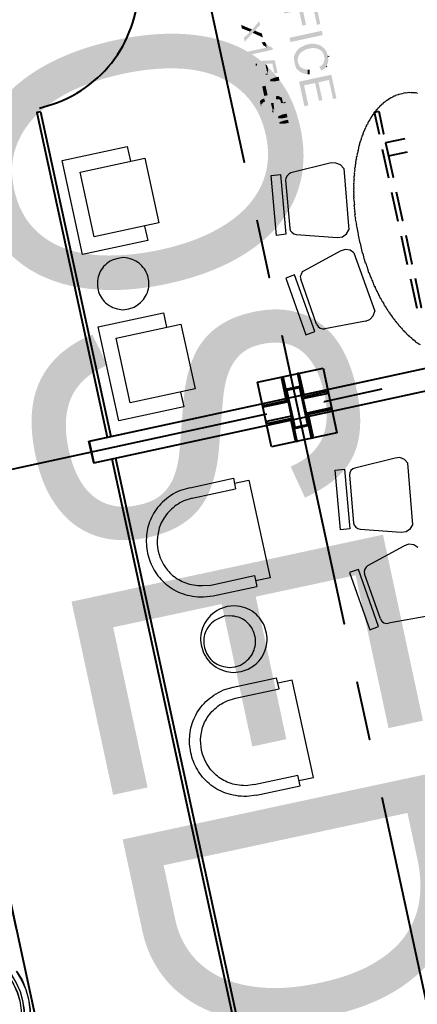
# Model space of a CAD drawing. Header units: inches. Extents: x -48022 to 80112, y -8164 to 5118.
# Drawn here: x 63935.8 to 64043.2, y 1050.1 to 1316.2 of the extents above; entities that cross this region are included whole.
import ezdxf
from ezdxf.xclip import XClip

# ---------------------------------------------------------------- set-up
doc = ezdxf.new("R2010")
doc.units = ezdxf.units.IN
doc.header["$LTSCALE"] = 10
doc.header["$XCLIPFRAME"] = 0
doc.header["$PDMODE"] = 32
doc.linetypes.add('Amconstr', pattern=[9999, 9999, 0])
doc.linetypes.add('CENTER', pattern=[2, 1.25, -0.25, 0.25, -0.25])
for name, color, linetype in [('1_DIM', 1, 'Continuous'), ('1_TEXT', 3, 'Continuous'), ('FURN', 6, 'Continuous'), ('FURNITURE', 2, 'Continuous'), ('new partion wall', 1, 'Continuous'), ('ROAD CL', 251, 'CENTER')]:
    doc.layers.add(name, color=color, linetype=linetype)
doc.styles.add('ARC_IMP 001 1_1', font='ARIALN.TTF', dxfattribs={"height": 0.078125})
doc.styles.get("Standard").update_dxf_attribs({"font": 'sanss___.ttf'})
doc.dimstyles.new('STANDARD_WS', dxfattribs={"dimscale": 180, "dimtxt": 0.18, "dimasz": 0.0625, "dimexe": 0.1875, "dimexo": 0.0625, "dimgap": 0.09375, "dimtad": 0, "dimdec": 0, "dimzin": 3, "dimdsep": 46, "dimlunit": 4, "dimtxsty": 'Standard', "dimblk": 'DOT', "dimcen": 0.09375, "dimadec": 3, "dimazin": 0, "dimtfac": 1, "dimtdec": 0, "dimtofl": 0, "dimtmove": 1, "dimatfit": 3, "dimldrblk": 'CLOSED', "dimfxl": 0, "dimfrac": 2, "dimtolj": 1, "dimtzin": 3, "dimarcsym": 0})

# ---------------------------------------------------------------- blocks, each defined once
blk = doc.blocks.new('triangle worstation')
at = {"color": 0, "linetype": 'ByBlock', "lineweight": 9}
for points in [[(8896.08, 1253.47), (8896.93, 1251.18), (8897.44, 1248.8), (8897.61, 1246.42), (8897.44, 1243.87), (8896.93, 1241.49), (8896.08, 1239.2)], [(8896.17, 1253.56), (8896.93, 1251.18), (8897.52, 1248.8), (8897.61, 1246.42), (8897.44, 1243.87), (8896.93, 1241.49), (8896.17, 1239.2)], [(8896.84, 1253.81), (8897.69, 1251.43), (8898.2, 1248.89), (8898.37, 1246.42), (8898.2, 1243.79), (8897.69, 1241.32), (8896.84, 1238.94)], [(8896.93, 1253.9), (8897.69, 1251.43), (8898.29, 1248.89), (8898.37, 1246.42), (8898.29, 1243.79), (8897.69, 1241.32), (8896.93, 1238.94)], [(8898.46, 1254.49), (8899.39, 1251.86), (8899.9, 1249.14), (8899.99, 1246.42), (8899.9, 1243.62), (8899.39, 1240.9), (8898.37, 1238.26)], [(8898.37, 1254.49), (8899.22, 1251.86), (8899.82, 1249.14), (8899.99, 1246.42), (8899.82, 1243.62), (8899.22, 1240.9), (8898.37, 1238.26)]]:
    blk.add_lwpolyline(points, dxfattribs=at)
blk = doc.blocks.new('pdf plan')
for points in [[(311.36, 417.452), (311.294, 417.452), (311.261, 417.419), (311.261, 417.419), (311.245, 417.421), (311.228, 417.422), (311.212, 417.422), (311.196, 417.422), (311.18, 417.421), (311.165, 417.42), (311.149, 417.418), (311.134, 417.415), (311.118, 417.412), (311.103, 417.409), (311.088, 417.405), (311.073, 417.4), (311.058, 417.395), (311.043, 417.39), (311.028, 417.384), (311.014, 417.378), (310.999, 417.372), (310.984, 417.365), (310.97, 417.358), (310.955, 417.351), (310.941, 417.344), (310.926, 417.336), (310.912, 417.328), (310.897, 417.32), (310.897, 417.32), (310.864, 417.286), (310.814, 417.253), (310.814, 417.253), (310.797, 417.237), (310.781, 417.223), (310.767, 417.209), (310.754, 417.196), (310.742, 417.183), (310.732, 417.172), (310.723, 417.161), (310.715, 417.15), (310.707, 417.139), (310.7, 417.129), (310.694, 417.119), (310.688, 417.109), (310.683, 417.098), (310.677, 417.088), (310.672, 417.076), (310.666, 417.065), (310.66, 417.052), (310.654, 417.039), (310.647, 417.026), (310.639, 417.011), (310.631, 416.995), (310.622, 416.978), (310.611, 416.959), (310.599, 416.939), (310.599, 416.939), (310.583, 416.89), (310.566, 416.856), (310.566, 416.807), (310.533, 416.757), (310.533, 416.757), (310.533, 416.741), (310.533, 416.724), (310.533, 416.708), (310.533, 416.691), (310.533, 416.675), (310.533, 416.658), (310.533, 416.641), (310.533, 416.625), (310.533, 416.608), (310.533, 416.592), (310.533, 416.575), (310.533, 416.559), (310.533, 416.542), (310.533, 416.526), (310.533, 416.509), (310.533, 416.493), (310.533, 416.476), (310.533, 416.46), (310.533, 416.443), (310.533, 416.426), (310.533, 416.41), (310.533, 416.393), (310.533, 416.377), (310.533, 416.36), (310.533, 416.36), (310.566, 416.311), (310.566, 416.261), (310.583, 416.228), (310.599, 416.178), (310.599, 416.129), (310.632, 416.096), (310.649, 416.029), (310.666, 415.98), (310.682, 415.947), (310.732, 415.93), (310.748, 415.881), (310.798, 415.831), (310.814, 415.814), (311.344, 415.831), (311.211, 415.831), (310.963, 415.963), (310.947, 416.013), (310.897, 416.029), (310.881, 416.079), (310.881, 416.079), (310.874, 416.088), (310.868, 416.099), (310.861, 416.11), (310.855, 416.123), (310.848, 416.137), (310.842, 416.152), (310.835, 416.168), (310.829, 416.185), (310.822, 416.202), (310.816, 416.22), (310.81, 416.238), (310.804, 416.257), (310.799, 416.276), (310.793, 416.294), (310.788, 416.313), (310.784, 416.331), (310.78, 416.35), (310.776, 416.367), (310.773, 416.385), (310.77, 416.401), (310.768, 416.417), (310.766, 416.432), (310.765, 416.447), (310.765, 416.46), (310.765, 416.46), (310.765, 416.608), (310.765, 416.608), (310.766, 416.646), (310.769, 416.684), (310.774, 416.722), (310.781, 416.759), (310.79, 416.797), (310.801, 416.834), (310.814, 416.871), (310.829, 416.907), (310.845, 416.942), (310.863, 416.976), (310.884, 417.009), (310.905, 417.04), (310.929, 417.07), (310.954, 417.098), (310.981, 417.124), (311.01, 417.147), (311.04, 417.169), (311.072, 417.188), (311.105, 417.204), (311.14, 417.217), (311.176, 417.227), (311.214, 417.234), (311.253, 417.237), (311.294, 417.237), (311.294, 417.237), (311.344, 417.237), (311.873, 417.253), (311.79, 417.303), (311.774, 417.32), (311.559, 417.419), (311.443, 417.419), (311.41, 417.452)], [(309.624, 417.402), (308.449, 417.402), (308.449, 415.666), (308.681, 415.666), (308.681, 416.46), (309.508, 416.46), (309.508, 416.658), (308.681, 416.658), (308.681, 417.22), (309.624, 417.22)], [(309.987, 415.666), (310.219, 415.666), (310.219, 417.402), (309.987, 417.402)], [(311.873, 417.253), (311.344, 417.237), (311.476, 417.237), (311.509, 417.22), (311.559, 417.187), (311.641, 417.154), (311.658, 417.138), (311.708, 417.105), (311.724, 417.071), (311.741, 417.022), (311.79, 416.989), (311.79, 416.939), (311.807, 416.873), (312.038, 416.939), (312.038, 416.956), (312.038, 416.956), (312.034, 416.966), (312.03, 416.976), (312.026, 416.986), (312.022, 416.996), (312.018, 417.005), (312.014, 417.015), (312.009, 417.024), (312.005, 417.033), (312.001, 417.043), (311.997, 417.052), (311.993, 417.061), (311.989, 417.069), (311.985, 417.078), (311.98, 417.087), (311.976, 417.095), (311.972, 417.104), (311.968, 417.112), (311.964, 417.121), (311.96, 417.129), (311.956, 417.138), (311.952, 417.146), (311.947, 417.154), (311.943, 417.162), (311.939, 417.171), (311.939, 417.171), (311.89, 417.22)], [(313.626, 417.402), (312.353, 417.402), (312.353, 415.666), (313.676, 415.666), (313.676, 415.881), (312.601, 415.881), (312.601, 416.476), (313.56, 416.476), (313.56, 416.658), (312.601, 416.658), (312.601, 417.22), (313.626, 417.22)], [(311.856, 416.278), (311.823, 416.228), (311.823, 416.228), (311.817, 416.215), (311.811, 416.203), (311.805, 416.19), (311.8, 416.177), (311.794, 416.164), (311.788, 416.151), (311.783, 416.139), (311.777, 416.126), (311.771, 416.113), (311.765, 416.1), (311.759, 416.087), (311.753, 416.075), (311.747, 416.063), (311.74, 416.051), (311.734, 416.039), (311.727, 416.027), (311.719, 416.016), (311.712, 416.005), (311.704, 415.994), (311.695, 415.984), (311.687, 415.974), (311.678, 415.964), (311.668, 415.955), (311.658, 415.947), (311.658, 415.947), (311.641, 415.947), (311.625, 415.897), (311.542, 415.864), (311.476, 415.864), (311.426, 415.831), (311.344, 415.831), (310.814, 415.814), (310.864, 415.781), (310.897, 415.748), (310.897, 415.748), (310.92, 415.733), (310.944, 415.719), (310.968, 415.706), (310.992, 415.695), (311.017, 415.685), (311.042, 415.677), (311.067, 415.67), (311.093, 415.664), (311.118, 415.659), (311.144, 415.655), (311.171, 415.651), (311.197, 415.649), (311.223, 415.647), (311.25, 415.646), (311.276, 415.646), (311.303, 415.645), (311.329, 415.646), (311.355, 415.646), (311.381, 415.647), (311.407, 415.647), (311.433, 415.648), (311.459, 415.648), (311.484, 415.649), (311.509, 415.649), (311.509, 415.649), (311.559, 415.666), (311.625, 415.666), (311.625, 415.666), (311.649, 415.678), (311.673, 415.691), (311.697, 415.705), (311.72, 415.719), (311.742, 415.734), (311.764, 415.749), (311.785, 415.765), (311.806, 415.781), (311.825, 415.798), (311.845, 415.815), (311.863, 415.833), (311.881, 415.852), (311.898, 415.871), (311.915, 415.89), (311.931, 415.91), (311.946, 415.93), (311.96, 415.951), (311.974, 415.973), (311.987, 415.995), (311.999, 416.017), (312.01, 416.04), (312.02, 416.064), (312.03, 416.088), (312.038, 416.112), (312.038, 416.112), (312.071, 416.178), (312.071, 416.228)], [(310.037, 414.392), (309.954, 414.359), (309.921, 414.342), (309.921, 414.16), (309.954, 414.194), (310.037, 414.227), (310.054, 414.227), (310.103, 414.243), (310.103, 414.276), (310.136, 414.293), (310.153, 414.309), (310.202, 414.342), (310.219, 414.359), (310.236, 414.375)], [(310.417, 414.673), (310.302, 414.673), (310.285, 414.64), (310.269, 414.607), (310.236, 414.59), (310.219, 414.541), (310.202, 414.524), (310.153, 414.491), (310.136, 414.491), (310.12, 414.458), (310.103, 414.442), (310.054, 414.425), (310.037, 414.392), (310.236, 414.375), (310.236, 413.317), (310.417, 413.317)], [(311.658, 414.657), (310.98, 414.657), (310.864, 413.962), (311.013, 413.929), (311.029, 413.962), (311.046, 413.979), (311.096, 414.012), (311.112, 414.045), (311.162, 414.045), (311.178, 414.061), (311.261, 414.061), (311.592, 414.078), (311.575, 414.127), (311.046, 414.127), (311.129, 414.491), (311.658, 414.491)], [(311.923, 414.194), (311.873, 414.442), (311.873, 414.673), (312.071, 414.673), (312.071, 414.442), (312.022, 414.194)], [(312.948, 414.541), (312.932, 414.524), (312.915, 414.508), (312.882, 414.458), (312.865, 414.442), (312.849, 414.392), (312.849, 414.309), (312.998, 414.293), (313.014, 414.309), (313.014, 414.309), (313.016, 414.329), (313.019, 414.348), (313.021, 414.365), (313.024, 414.382), (313.028, 414.397), (313.031, 414.41), (313.035, 414.423), (313.04, 414.435), (313.045, 414.446), (313.051, 414.456), (313.057, 414.464), (313.064, 414.473), (313.071, 414.48), (313.08, 414.487), (313.089, 414.493), (313.099, 414.498), (313.11, 414.503), (313.121, 414.507), (313.134, 414.511), (313.147, 414.514), (313.162, 414.517), (313.178, 414.52), (313.195, 414.522), (313.213, 414.524), (313.213, 414.524), (313.246, 414.541)], [(313.246, 414.673), (313.213, 414.673), (313.213, 414.673), (313.206, 414.673), (313.198, 414.673), (313.189, 414.672), (313.179, 414.671), (313.169, 414.669), (313.158, 414.667), (313.146, 414.665), (313.134, 414.663), (313.122, 414.66), (313.11, 414.657), (313.097, 414.654), (313.085, 414.65), (313.072, 414.647), (313.06, 414.643), (313.049, 414.638), (313.037, 414.634), (313.027, 414.629), (313.017, 414.624), (313.008, 414.619), (313.001, 414.614), (312.994, 414.608), (312.988, 414.603), (312.984, 414.597), (312.981, 414.59), (312.981, 414.59), (312.948, 414.541), (313.246, 414.541), (313.279, 414.524), (313.279, 414.524), (313.292, 414.524), (313.304, 414.525), (313.314, 414.525), (313.323, 414.525), (313.331, 414.525), (313.337, 414.526), (313.342, 414.526), (313.346, 414.526), (313.35, 414.525), (313.353, 414.525), (313.355, 414.524), (313.357, 414.522), (313.359, 414.52), (313.361, 414.518), (313.363, 414.515), (313.366, 414.512), (313.369, 414.508), (313.372, 414.503), (313.376, 414.498), (313.381, 414.492), (313.386, 414.485), (313.393, 414.477), (313.402, 414.468), (313.411, 414.458), (313.411, 414.458), (313.444, 414.442), (313.461, 414.392), (313.461, 414.276), (313.444, 414.227), (313.444, 414.21), (313.411, 414.194), (313.378, 414.16), (313.378, 414.144), (313.328, 414.127), (313.312, 414.127), (313.279, 414.111), (313.18, 414.111), (313.527, 414.078), (313.543, 414.111), (313.56, 414.144), (313.593, 414.16), (313.61, 414.194), (313.61, 414.21), (313.626, 414.243), (313.626, 414.425), (313.61, 414.458), (313.61, 414.458), (313.603, 414.472), (313.596, 414.486), (313.589, 414.499), (313.581, 414.512), (313.573, 414.524), (313.564, 414.536), (313.555, 414.547), (313.545, 414.557), (313.536, 414.567), (313.525, 414.577), (313.515, 414.586), (313.504, 414.595), (313.493, 414.603), (313.482, 414.61), (313.471, 414.617), (313.459, 414.624), (313.447, 414.63), (313.435, 414.635), (313.423, 414.64), (313.411, 414.644), (313.399, 414.648), (313.386, 414.651), (313.374, 414.654), (313.362, 414.657), (313.362, 414.657), (313.312, 414.673), (313.295, 414.673)], [(314.056, 414.673), (313.858, 414.673), (313.858, 414.442), (313.907, 414.194), (314.007, 414.194), (314.056, 414.442)], [(314.354, 414.673), (314.189, 414.673), (314.189, 414.442), (314.222, 414.194), (314.304, 414.194), (314.354, 414.442)], [(309.144, 413.83), (308.78, 413.317), (308.978, 413.317), (309.227, 413.697)], [(309.012, 414.293), (308.797, 414.293), (309.144, 413.83), (309.227, 413.697), (309.293, 413.615), (309.475, 413.317), (309.69, 413.317), (309.326, 413.83), (309.227, 413.962), (309.227, 413.979), (309.21, 413.995), (309.177, 414.045), (309.16, 414.061)], [(309.673, 414.293), (309.458, 414.293), (309.309, 414.061), (309.293, 414.061), (309.276, 414.012), (309.243, 413.995), (309.227, 413.962), (309.326, 413.83)], [(311.294, 414.21), (311.211, 414.21), (311.195, 414.194), (311.162, 414.194), (311.112, 414.16), (311.096, 414.144), (311.046, 414.127), (311.575, 414.127), (311.559, 414.144), (311.509, 414.16), (311.493, 414.16), (311.41, 414.21), (311.344, 414.21)], [(311.592, 414.078), (311.261, 414.061), (311.278, 414.061), (311.278, 414.061), (311.288, 414.061), (311.297, 414.061), (311.306, 414.06), (311.314, 414.06), (311.322, 414.059), (311.329, 414.058), (311.336, 414.057), (311.342, 414.056), (311.349, 414.054), (311.355, 414.053), (311.361, 414.051), (311.366, 414.049), (311.372, 414.047), (311.378, 414.044), (311.383, 414.042), (311.389, 414.039), (311.395, 414.036), (311.401, 414.033), (311.407, 414.03), (311.413, 414.027), (311.42, 414.023), (311.427, 414.02), (311.435, 414.016), (311.443, 414.012), (311.443, 414.012), (311.476, 413.979), (311.493, 413.979), (311.493, 413.929), (311.509, 413.912), (311.509, 413.912), (311.519, 413.893), (311.527, 413.875), (311.535, 413.859), (311.541, 413.844), (311.547, 413.831), (311.551, 413.82), (311.555, 413.809), (311.558, 413.799), (311.56, 413.79), (311.562, 413.781), (311.563, 413.773), (311.563, 413.766), (311.563, 413.758), (311.562, 413.75), (311.561, 413.742), (311.559, 413.733), (311.558, 413.724), (311.556, 413.715), (311.553, 413.704), (311.551, 413.692), (311.549, 413.679), (311.547, 413.665), (311.544, 413.649), (311.542, 413.631), (311.542, 413.631), (311.509, 413.615), (311.509, 413.582), (311.476, 413.532), (311.426, 413.482), (311.41, 413.466), (311.36, 413.449), (311.344, 413.449), (311.294, 413.433), (311.261, 413.433), (311.592, 413.433), (311.625, 413.466), (311.641, 413.482), (311.658, 413.532), (311.691, 413.548), (311.691, 413.598), (311.708, 413.631), (311.708, 413.664), (311.724, 413.697), (311.724, 413.863), (311.708, 413.912), (311.708, 413.929), (311.691, 413.979), (311.658, 413.995), (311.641, 414.045), (311.625, 414.061)], [(312.187, 413.714), (312.7, 413.714), (312.7, 413.896), (312.187, 413.896)], [(313.593, 413.995), (313.279, 413.979), (313.328, 413.979), (313.362, 413.962), (313.395, 413.962), (313.411, 413.929), (313.461, 413.912), (313.461, 413.896), (313.477, 413.846), (313.51, 413.83), (313.527, 413.78), (313.527, 413.631), (313.51, 413.598), (313.477, 413.582), (313.477, 413.532), (313.444, 413.515), (313.411, 413.482), (313.395, 413.466), (313.362, 413.449), (313.328, 413.449), (313.295, 413.433), (312.932, 413.433), (312.948, 413.4), (312.998, 413.367), (313.031, 413.333), (313.064, 413.333), (313.097, 413.317), (313.147, 413.3), (313.246, 413.3), (313.246, 413.3), (313.261, 413.3), (313.276, 413.3), (313.288, 413.3), (313.3, 413.301), (313.31, 413.301), (313.319, 413.301), (313.327, 413.301), (313.335, 413.302), (313.341, 413.302), (313.348, 413.303), (313.354, 413.304), (313.359, 413.305), (313.365, 413.306), (313.371, 413.307), (313.377, 413.308), (313.383, 413.31), (313.39, 413.312), (313.397, 413.314), (313.405, 413.317), (313.414, 413.32), (313.424, 413.323), (313.435, 413.326), (313.447, 413.329), (313.461, 413.333), (313.461, 413.333), (313.477, 413.367), (313.527, 413.383), (313.543, 413.4), (313.56, 413.433), (313.593, 413.433), (313.61, 413.449), (313.626, 413.482), (313.676, 413.532), (313.676, 413.582), (313.692, 413.615), (313.692, 413.846), (313.676, 413.863), (313.659, 413.912), (313.61, 413.962)], [(313.163, 414.111), (313.147, 413.962), (313.18, 413.979), (313.279, 413.979), (313.593, 413.995), (313.56, 414.012), (313.527, 414.012), (313.477, 414.045), (313.461, 414.061), (313.477, 414.061), (313.527, 414.078), (313.18, 414.111)], [(311.013, 413.681), (310.831, 413.681), (310.831, 413.664), (310.831, 413.664), (310.841, 413.616), (310.854, 413.572), (310.87, 413.531), (310.888, 413.493), (310.91, 413.459), (310.933, 413.428), (310.959, 413.4), (310.987, 413.375), (311.017, 413.354), (311.049, 413.336), (311.082, 413.321), (311.116, 413.309), (311.152, 413.3), (311.189, 413.294), (311.226, 413.291), (311.265, 413.292), (311.303, 413.295), (311.343, 413.301), (311.382, 413.311), (311.421, 413.323), (311.461, 413.338), (311.499, 413.356), (311.538, 413.376), (311.575, 413.4), (311.575, 413.4), (311.592, 413.433), (311.211, 413.433), (311.195, 413.449), (311.162, 413.449), (311.129, 413.466), (311.096, 413.482), (311.063, 413.515), (311.046, 413.548), (311.046, 413.582), (311.029, 413.615), (311.013, 413.631)], [(312.998, 413.697), (312.832, 413.681), (312.832, 413.615), (312.849, 413.582), (312.849, 413.548), (312.865, 413.515), (312.882, 413.482), (312.915, 413.449), (312.932, 413.433), (313.246, 413.433), (313.213, 413.433), (313.18, 413.449), (313.147, 413.449), (313.13, 413.466), (313.08, 413.482), (313.064, 413.532), (313.014, 413.582), (313.014, 413.615), (312.998, 413.664)]]:
    blk.add_hatch(color=250).paths.add_polyline_path(points)
at = {"color": 250, "linetype": 'Continuous', "lineweight": -2}
for p, q in [((311.36, 417.452), (311.41, 417.452)), ((311.873, 417.253), (311.89, 417.22)), ((311.856, 416.278), (312.071, 416.228)), ((312.948, 414.541), (313.246, 414.541)), ((313.246, 414.673), (313.295, 414.673)), ((311.592, 414.078), (311.625, 414.061)), ((313.593, 413.995), (313.61, 413.962)), ((311.013, 413.681), (311.013, 413.631)), ((310.814, 402.02), (310.765, 402.731))]:
    blk.add_line(p, q, dxfattribs=at)
at = {"color": 250, "linetype": 'Continuous', "lineweight": 9}
for p, q in [((332.035, 405.51), (332.068, 404.997)), ((332.597, 405.51), (332.647, 405.064)), ((337.212, 405.064), (337.278, 405.51)), ((337.808, 404.997), (337.857, 405.51)), ((342.819, 404.997), (342.786, 405.51)), ((343.415, 405.064), (343.381, 405.51)), ((348.029, 405.51), (347.996, 405.064)), ((348.608, 405.51), (348.558, 404.997))]:
    blk.add_line(p, q, dxfattribs=at)
at = {"color": 250, "linetype": 'Continuous', "lineweight": 13}
for points in [[(328.512, 437.631), (328.512, 412.424), (328.512, 412.424)], [(329.686, 437.631), (329.686, 412.424), (329.686, 412.424)], [(328.512, 411.464), (328.512, 400.846)], [(329.686, 411.464), (329.686, 400.846)]]:
    blk.add_lwpolyline(points, dxfattribs=at)
at = {"color": 250, "linetype": 'Continuous', "lineweight": 9}
for points in [[(314.271, 421.636), (314.271, 421.603), (314.238, 421.603), (314.238, 421.537), (314.222, 421.537), (314.222, 421.471), (314.205, 421.471), (314.205, 421.405), (314.189, 421.388), (314.189, 421.322), (314.155, 421.306), (314.155, 421.223), (314.139, 421.19), (314.139, 421.041), (314.122, 421.025)], [(314.122, 420.644), (314.139, 420.628), (314.139, 420.594), (314.139, 420.479), (314.155, 420.479), (314.155, 420.363), (314.189, 420.346), (314.189, 420.28), (314.205, 420.28), (314.205, 420.214), (314.222, 420.198), (314.222, 420.164), (314.238, 420.131), (314.238, 420.098), (314.271, 420.065), (314.271, 420.032), (314.288, 420.032), (314.288, 419.966), (314.304, 419.966), (314.304, 419.933), (314.337, 419.9), (314.337, 419.883), (314.354, 419.867), (314.354, 419.834), (314.37, 419.817), (314.37, 419.801), (314.387, 419.784), (314.387, 419.751), (314.437, 419.718), (314.437, 419.668), (314.453, 419.668), (314.453, 419.652), (314.47, 419.635), (314.503, 419.602), (314.503, 419.569), (314.519, 419.569), (314.519, 419.536), (314.536, 419.519), (314.536, 419.503), (314.569, 419.503), (314.569, 419.486), (314.602, 419.437), (314.602, 419.42), (314.619, 419.42), (314.619, 419.404), (314.652, 419.371), (314.652, 419.354), (314.668, 419.354), (314.668, 419.337), (314.685, 419.304), (314.718, 419.304), (314.718, 419.288), (314.734, 419.271), (314.734, 419.255), (314.751, 419.255), (314.751, 419.222), (314.767, 419.205), (314.801, 419.205), (314.801, 419.189), (314.817, 419.156), (314.834, 419.139), (314.867, 419.122), (314.883, 419.106), (314.883, 419.073), (314.9, 419.073), (314.916, 419.056), (314.916, 419.04), (314.949, 419.04), (314.966, 419.007), (314.966, 418.99), (314.982, 418.99), (314.999, 418.974), (314.999, 418.957), (315.032, 418.957), (315.049, 418.924), (315.049, 418.907), (315.065, 418.907), (315.098, 418.891), (315.098, 418.874), (315.115, 418.874), (315.131, 418.841), (315.181, 418.808), (315.197, 418.775), (315.214, 418.775), (315.214, 418.759)], [(315.33, 418.676), (315.346, 418.676), (315.346, 418.659), (315.363, 418.626), (315.396, 418.626), (315.412, 418.61), (315.429, 418.61), (315.429, 418.593), (315.446, 418.577), (315.479, 418.577), (315.495, 418.544), (315.512, 418.527), (315.528, 418.527), (315.528, 418.51), (315.561, 418.51), (315.578, 418.477), (315.594, 418.461), (315.628, 418.461), (315.661, 418.428), (315.677, 418.395), (315.71, 418.395), (315.727, 418.378), (315.743, 418.378), (315.776, 418.362), (315.793, 418.362), (315.809, 418.345), (315.809, 418.312), (315.826, 418.312), (315.859, 418.295)], [(325.535, 417.849), (325.551, 417.849), (325.568, 417.865), (325.585, 417.865), (325.618, 417.898), (325.634, 417.898), (325.651, 417.915), (325.684, 417.915), (325.7, 417.932), (325.717, 417.932), (325.733, 417.948), (325.766, 417.948), (325.783, 417.981), (325.8, 417.981), (325.833, 417.998), (325.849, 417.998), (325.866, 418.014), (325.882, 418.014), (325.915, 418.047), (325.932, 418.047), (325.948, 418.064), (325.981, 418.064), (325.998, 418.08), (326.015, 418.08), (326.031, 418.097), (326.064, 418.097), (326.081, 418.13), (326.097, 418.13), (326.147, 418.163), (326.163, 418.163), (326.18, 418.196), (326.213, 418.196), (326.23, 418.213), (326.246, 418.213), (326.263, 418.229), (326.296, 418.229), (326.329, 418.279), (326.362, 418.279), (326.378, 418.295), (326.395, 418.295), (326.395, 418.312), (326.412, 418.312), (326.445, 418.345), (326.461, 418.362), (326.478, 418.362), (326.511, 418.378), (326.527, 418.378), (326.544, 418.395), (326.56, 418.395), (326.593, 418.428), (326.593, 418.444), (326.61, 418.444), (326.627, 418.461), (326.643, 418.461), (326.676, 418.477), (326.693, 418.51), (326.709, 418.527), (326.742, 418.527), (326.775, 418.577), (326.792, 418.577), (326.792, 418.593), (326.825, 418.61), (326.842, 418.61), (326.858, 418.626), (326.891, 418.626), (326.891, 418.659), (326.908, 418.676), (326.924, 418.676), (326.99, 418.742), (327.007, 418.742), (327.04, 418.759), (327.04, 418.775), (327.057, 418.775)], [(315.958, 418.229), (315.975, 418.229), (316.008, 418.213), (316.024, 418.213), (316.041, 418.196), (316.058, 418.196), (316.091, 418.163), (316.107, 418.163), (316.124, 418.147), (316.124, 418.13), (316.157, 418.13), (316.173, 418.097), (316.19, 418.097), (316.206, 418.08), (316.239, 418.08), (316.256, 418.064), (316.273, 418.064), (316.306, 418.047), (316.322, 418.047), (316.339, 418.014), (316.355, 418.014), (316.388, 417.998)], [(316.554, 417.932), (316.57, 417.915), (316.587, 417.915), (316.62, 417.898), (316.636, 417.898)], [(316.785, 417.816), (316.835, 417.816), (316.851, 417.783), (316.868, 417.783), (316.885, 417.766), (316.918, 417.766), (316.934, 417.75), (316.984, 417.75), (317, 417.717), (317.033, 417.717), (317.066, 417.7), (317.083, 417.7), (317.1, 417.683), (317.116, 417.683), (317.149, 417.667), (317.215, 417.667), (317.232, 417.634), (317.248, 417.634), (317.265, 417.617), (317.315, 417.617), (317.331, 417.601), (317.381, 417.601), (317.397, 417.568), (317.414, 417.568), (317.447, 417.551), (317.513, 417.551), (317.53, 417.535), (317.563, 417.535), (317.596, 417.518), (317.612, 417.518), (317.645, 417.485), (317.695, 417.485), (317.712, 417.468), (317.778, 417.468), (317.794, 417.452), (317.827, 417.452), (317.844, 417.419), (317.91, 417.419), (317.927, 417.402), (317.993, 417.402), (318.009, 417.386), (318.059, 417.386), (318.092, 417.369), (318.142, 417.369), (318.158, 417.336), (318.224, 417.336), (318.241, 417.32), (318.307, 417.32), (318.324, 417.303), (318.423, 417.303), (318.439, 417.286), (318.505, 417.286), (318.522, 417.253), (318.605, 417.253), (318.621, 417.237), (318.704, 417.237), (318.737, 417.22), (318.82, 417.22), (318.836, 417.187), (318.919, 417.187), (318.969, 417.171), (319.051, 417.171), (319.068, 417.154), (319.184, 417.154), (319.217, 417.138), (319.299, 417.138), (319.332, 417.105), (319.481, 417.105), (319.498, 417.088), (319.647, 417.088), (319.663, 417.071), (319.812, 417.071), (319.829, 417.038), (320.044, 417.038), (320.06, 417.022), (320.341, 417.022), (320.358, 417.005), (320.424, 417.005)], [(320.771, 417.005), (320.887, 417.005), (320.92, 416.989), (321.334, 416.989), (321.35, 417.005), (321.88, 417.005), (321.913, 417.022), (322.177, 417.022), (322.21, 417.038), (322.409, 417.038), (322.442, 417.071), (322.591, 417.071), (322.607, 417.088), (322.756, 417.088), (322.773, 417.105), (322.922, 417.105), (322.938, 417.138), (323.037, 417.138), (323.07, 417.154), (323.186, 417.154), (323.203, 417.171), (323.285, 417.171), (323.302, 417.187), (323.385, 417.187), (323.434, 417.22), (323.517, 417.22), (323.534, 417.237), (323.616, 417.237), (323.649, 417.253), (323.732, 417.253), (323.749, 417.286), (323.815, 417.286), (323.831, 417.303), (323.914, 417.303), (323.947, 417.32), (323.997, 417.32), (324.03, 417.336), (324.096, 417.336), (324.112, 417.369), (324.146, 417.369), (324.195, 417.386), (324.245, 417.386), (324.261, 417.402), (324.327, 417.402), (324.344, 417.419), (324.394, 417.419), (324.427, 417.452), (324.443, 417.452), (324.476, 417.468), (324.526, 417.468), (324.559, 417.485), (324.592, 417.485), (324.625, 417.518), (324.658, 417.518), (324.675, 417.535), (324.724, 417.535), (324.741, 417.551), (324.807, 417.551), (324.824, 417.568), (324.857, 417.568), (324.873, 417.601), (324.89, 417.601), (324.939, 417.617), (324.973, 417.617), (325.006, 417.634), (325.022, 417.634), (325.039, 417.667), (325.105, 417.667), (325.121, 417.683), (325.154, 417.683), (325.171, 417.7), (325.188, 417.7), (325.204, 417.717), (325.237, 417.717), (325.27, 417.75), (325.32, 417.75)], [(317.331, 417.005), (317.1, 416.873), (316.951, 416.658), (316.885, 416.41)], [(317.331, 417.005), (320.54, 416.575), (320.54, 416.575)], [(321.78, 416.575), (325.006, 417.005), (325.006, 417.005)], [(325.419, 416.41), (325.386, 416.658), (325.237, 416.873), (325.006, 417.005)], [(333.209, 417.005), (332.978, 416.873), (332.829, 416.658), (332.796, 416.41), (332.862, 414.227)], [(336.435, 416.575), (333.209, 417.005), (333.209, 417.005)], [(316.885, 416.41), (316.951, 414.227), (316.951, 414.227)], [(320.805, 415.897), (320.821, 416.162), (320.722, 416.41), (320.54, 416.575)], [(321.78, 416.575), (321.598, 416.41), (321.499, 416.162), (321.532, 415.897), (322.144, 413.813)], [(325.419, 416.41), (325.353, 414.227), (325.353, 414.227)], [(336.683, 415.897), (336.699, 416.162), (336.6, 416.41), (336.435, 416.575)], [(337.659, 416.575), (337.477, 416.41), (337.377, 416.162), (337.411, 415.897)], [(341.297, 416.41), (341.231, 414.227), (341.231, 414.227)], [(320.193, 413.813), (320.805, 415.897), (320.805, 415.897)], [(336.071, 413.813), (336.683, 415.897), (336.683, 415.897)], [(338.023, 413.813), (337.411, 415.897), (337.411, 415.897)], [(316.951, 414.227), (317, 414.111), (317.066, 413.995), (317.166, 413.912), (317.265, 413.863), (319.796, 413.548), (319.911, 413.548), (320.027, 413.615), (320.126, 413.697), (320.193, 413.813)], [(322.144, 413.813), (322.177, 413.697), (322.293, 413.615), (322.392, 413.548), (322.541, 413.548)], [(325.039, 413.863), (322.541, 413.548), (322.541, 413.548)], [(325.039, 413.863), (325.171, 413.912), (325.27, 413.995), (325.336, 414.111), (325.353, 414.227)], [(332.862, 414.227), (332.879, 414.111), (332.945, 413.995), (333.044, 413.912), (333.176, 413.863), (335.674, 413.548), (335.79, 413.548), (335.922, 413.615), (336.005, 413.697), (336.071, 413.813)], [(338.023, 413.813), (338.089, 413.697), (338.171, 413.615), (338.287, 413.548), (338.419, 413.548)], [(340.917, 413.863), (338.419, 413.548), (338.419, 413.548)], [(340.917, 413.863), (341.049, 413.912), (341.149, 413.995), (341.215, 414.111), (341.231, 414.227)], [(332.3, 408.636), (337.559, 408.636), (337.559, 408.636)], [(332.3, 407.859), (332.3, 408.636), (332.3, 408.636)], [(337.559, 408.636), (337.559, 407.859), (337.559, 407.859)], [(348.327, 408.636), (343.084, 408.636), (343.084, 408.636)], [(343.084, 408.636), (343.084, 407.859), (343.084, 407.859)], [(348.327, 407.859), (348.327, 408.636), (348.327, 408.636)], [(332.035, 405.51), (332.035, 407.859), (332.597, 407.859)], [(332.597, 405.51), (332.597, 407.859), (332.597, 407.859)], [(337.278, 405.51), (337.278, 407.859), (337.278, 407.859)], [(337.278, 407.859), (337.857, 407.859), (337.857, 407.859)], [(337.857, 405.51), (337.857, 407.859), (337.857, 407.859)], [(342.786, 405.51), (342.786, 407.859), (342.786, 407.859)], [(343.381, 407.859), (342.786, 407.859), (342.786, 407.859)], [(343.381, 405.51), (343.381, 407.859), (343.381, 407.859)], [(348.029, 405.51), (348.029, 407.859), (348.029, 407.859)], [(348.608, 405.51), (348.608, 407.859), (348.029, 407.859)], [(342.058, 406.106), (342.025, 406.486), (341.893, 406.866)], [(318.836, 406.106), (318.836, 402.599), (313.775, 402.599), (313.775, 406.106)], [(313.775, 406.106), (314.569, 406.106), (314.569, 406.106)], [(318.059, 406.106), (318.836, 406.106), (318.836, 406.106)], [(327.801, 406.106), (327.801, 402.599), (322.74, 402.599), (322.74, 406.106), (323.517, 406.106)], [(327.007, 406.106), (327.801, 406.106), (327.801, 406.106)], [(338.618, 406.486), (338.568, 406.106), (338.618, 405.692)], [(339.081, 406.139), (339.031, 405.841), (339.081, 405.543)], [(341.761, 405.841), (341.727, 406.139), (341.612, 406.436)], [(341.893, 405.345), (342.025, 405.692), (342.058, 406.106)], [(341.612, 405.245), (341.727, 405.543), (341.761, 405.841)], [(319.448, 404.667), (319.432, 404.369), (319.448, 404.055)], [(322.144, 404.369), (322.128, 404.667), (322.012, 404.931)], [(322.012, 403.773), (322.128, 404.055), (322.144, 404.369)]]:
    blk.add_lwpolyline(points, dxfattribs=at)
at = {"color": 250, "linetype": 'Continuous', "lineweight": -2}
for points in [[(316.471, 419.437), (317.166, 419.437), (317.166, 420.462)], [(316.471, 420.462), (316.471, 419.437), (316.471, 419.437)], [(314.767, 419.437), (315.975, 419.437), (315.975, 419.437)], [(315.975, 419.205), (314.767, 419.205), (314.767, 419.437)], [(316.769, 419.437), (318.324, 419.437), (318.324, 419.437)], [(318.324, 419.205), (316.769, 419.205), (316.769, 419.205)], [(319.101, 419.437), (320.656, 419.437), (320.656, 419.437)], [(320.656, 419.205), (319.101, 419.205), (319.101, 419.205)], [(321.45, 419.437), (322.988, 419.437), (322.988, 419.437)], [(322.988, 419.205), (321.45, 419.205), (321.45, 419.205)], [(323.765, 419.437), (325.336, 419.437), (325.336, 419.437)], [(325.336, 419.205), (323.765, 419.205), (323.765, 419.205)], [(329.108, 416.493), (329.108, 413.383), (329.108, 413.383)], [(330.844, 412.325), (329.488, 412.325), (329.488, 413.697)], [(329.587, 413.598), (329.554, 413.664), (329.488, 413.697)], [(329.587, 413.598), (329.587, 412.424), (330.762, 412.424)], [(330.844, 412.325), (330.828, 412.391), (330.762, 412.424)], [(300.295, 411.944), (315.876, 411.944), (315.876, 411.944)], [(318.985, 411.944), (322.095, 411.944), (322.095, 411.944)], [(325.204, 411.944), (340.768, 411.944), (340.768, 411.944)], [(343.878, 411.944), (347.004, 411.944), (347.004, 411.944)], [(350.113, 411.944), (365.694, 411.944), (365.694, 411.944)], [(327.354, 411.547), (327.371, 411.481), (327.454, 411.464)], [(327.354, 411.547), (328.711, 411.547), (328.711, 410.191)], [(328.628, 410.29), (328.628, 411.464), (327.454, 411.464)], [(328.628, 410.29), (328.644, 410.207), (328.711, 410.191)], [(329.108, 410.274), (329.108, 394.71), (329.108, 394.71)], [(311.013, 402.02), (311.013, 401.822), (328.512, 401.822)], [(311.013, 402.02), (328.512, 402.02), (328.512, 402.02)], [(329.686, 402.02), (367.05, 402.02), (367.05, 402.02)], [(329.686, 401.822), (367.05, 401.822), (367.05, 401.822)]]:
    blk.add_lwpolyline(points, dxfattribs=at)
at = {"color": 250, "linetype": 'Continuous', "lineweight": 9}
for points in [[(316.868, 413.185), (316.934, 413.681), (320.06, 413.284), (320.011, 412.788)], [(325.452, 413.185), (325.386, 413.681), (322.243, 413.284), (322.31, 412.788)], [(332.746, 413.185), (332.812, 413.681), (335.938, 413.284), (335.889, 412.788)], [(341.347, 413.185), (341.281, 413.681), (338.122, 413.284), (338.188, 412.788)], [(318.059, 406.883), (318.059, 403.393), (314.569, 403.393), (314.569, 406.883)], [(327.007, 406.883), (327.007, 403.393), (323.517, 403.393), (323.517, 406.883)]]:
    blk.add_lwpolyline(points, close=True, dxfattribs=at)
at = {"color": 250, "linetype": 'Continuous', "lineweight": -2}
for points in [[(327.454, 412.424), (327.371, 412.391), (327.354, 412.325), (328.711, 412.325), (328.711, 413.697), (328.644, 413.664), (328.628, 413.598), (328.628, 412.424)], [(330.166, 412.325), (330.166, 411.547), (328.032, 411.547), (328.032, 412.325)], [(330.116, 412.275), (330.116, 411.597), (328.099, 411.597), (328.099, 412.275)], [(330.762, 411.464), (330.828, 411.481), (330.844, 411.547), (329.488, 411.547), (329.488, 410.191), (329.554, 410.207), (329.587, 410.29), (329.587, 411.464)]]:
    blk.add_lwpolyline(points, close=True, dxfattribs=at)
at = {"color": 250, "linetype": 'Continuous', "lineweight": 9}
for points in [[(314.122, 421.025), (314.122, 420.892), (314.122, 420.776), (314.122, 420.644)], [(315.214, 418.759), (315.264, 418.709), (315.231, 418.792), (315.33, 418.676)], [(327.057, 418.775), (327.106, 418.841), (327.172, 418.891), (327.222, 418.957)], [(315.859, 418.295), (315.892, 418.295), (315.925, 418.262), (315.958, 418.229)], [(316.388, 417.998), (316.455, 417.998), (316.488, 417.948), (316.554, 417.932)], [(316.636, 417.898), (316.686, 417.849), (316.736, 417.849), (316.785, 417.816)], [(325.32, 417.75), (325.353, 417.783), (325.502, 417.832), (325.535, 417.849)], [(320.424, 417.005), (320.54, 417.005), (320.656, 417.005), (320.771, 417.005)], [(341.893, 406.866), (341.149, 408.322), (338.998, 408.09), (338.618, 406.486)], [(341.612, 406.436), (341.049, 407.594), (339.346, 407.412), (339.081, 406.139)], [(322.012, 404.931), (321.466, 406.089), (319.796, 405.94), (319.448, 404.667)], [(338.618, 405.692), (339.015, 404.088), (341.149, 403.84), (341.893, 405.345)], [(339.081, 405.543), (339.346, 404.286), (341.049, 404.104), (341.612, 405.245)], [(332.068, 404.997), (332.713, 401.805), (337.162, 401.822), (337.808, 404.997)], [(332.647, 405.064), (333.209, 402.566), (336.683, 402.549), (337.212, 405.064)], [(348.558, 404.997), (347.913, 401.805), (343.464, 401.822), (342.819, 404.997)], [(347.996, 405.064), (347.434, 402.566), (343.944, 402.566), (343.415, 405.064)], [(319.448, 404.055), (319.779, 402.798), (321.45, 402.616), (322.012, 403.773)]]:
    blk.add_open_spline(points, degree=3, dxfattribs=at)
at = {"color": 250, "linetype": 'Continuous', "lineweight": -2}
blk.add_open_spline([(310.765, 402.731), (310.434, 405.758), (308.118, 408.123), (305.125, 408.57)], degree=3, dxfattribs=at)
at = {"layer": 'FURNITURE', "color": 250, "linetype": 'Amconstr', "lineweight": 25}
blk.add_lwpolyline([(327.364, 413.701), (330.853, 413.695), (330.847, 410.175), (327.357, 410.181)], close=True, dxfattribs=at)
at = {"layer": 'new partion wall', "color": 250}
blk.add_line((329.686, 400.846), (328.512, 400.846), dxfattribs=at)
blk.add_lwpolyline([(328.529, 437.668), (328.529, 400.846), (329.686, 400.846), (329.686, 437.631), (328.529, 437.631)], dxfattribs=at)
at = {"layer": 'ROAD CL', "ltscale": 5}
blk.add_lwpolyline([(704.059, 239.558), (552.829, 391.321), (159.011, 392.014)], dxfattribs=at)
at = {"layer": 'FURN', "color": 250, "linetype": 'Amconstr', "lineweight": 25, "xscale": 0.1948611713430318, "yscale": 0.1948611713430318, "zscale": 0.1948611713430318, "rotation": 89.89914347823095}
blk.add_blockref('triangle worstation', (596.381, -1343.184), dxfattribs=at)
blk = doc.blocks.new('_Dot')
at = {"color": 0, "linetype": 'ByBlock', "lineweight": -2}
blk.add_line((-0.5, 0), (-1, 0), dxfattribs=at)
at = {"color": 0, "linetype": 'ByBlock', "const_width": 0.5}
blk.add_lwpolyline([(-0.25, 0, 1), (0.25, 0, 1)], format="xyb", close=True, dxfattribs=at)
blk = doc.blocks.new('*D201')
at = {"layer": '1_DIM', "color": 0, "lineweight": -2, "transparency": 16777216}
blk.add_line((66319.12, -277.29), (66319.12, 641.74), dxfattribs=at)
for start, end in [(90.060638, 95.578407), (96.552079, 102.069847)]:
    blk.add_arc((66319.12, -10021.85), 10629.84, start, end, dxfattribs=at)
at = {"layer": 'Defpoints', "color": 0, "transparency": 16777216}
for p in [(63731.75, 2015.89), (65569.57, 581.53), (64150.66, 66.92), (66319.12, -288.54), (66319.12, -1080.54)]:
    blk.add_point(p, dxfattribs=at)
at = {"layer": '1_DIM', "color": 0, "lineweight": -2, "transparency": 16777216, "xscale": 11.25, "yscale": 11.25, "zscale": 11.25}
for p, rotation in [((66319.12, 607.99), 0.03031924790928877), ((64085.38, 370.64), 192.1001664814439)]:
    blk.add_blockref('_Dot', p, dxfattribs=dict(at, rotation=rotation))
at = {"layer": '1_DIM', "color": 0, "transparency": 16777216, "insert": (65195.96, 548.48), "char_height": 32.4, "attachment_point": 5, "rotation": 6.0652}
blk.add_mtext('\\A1;12.130°', dxfattribs=at)
blk = doc.blocks.new('_Closed')
at = {"color": 0, "linetype": 'ByBlock', "lineweight": -2}
for p, q in [((-1, 0.167), (0, 0)), ((-1, 0.167), (-1, -0.167)), ((0, 0), (-1, -0.167)), ((0, 0), (-1, 0))]:
    blk.add_line(p, q, dxfattribs=at)

msp = doc.modelspace()

# ---------------------------------------------------------------- linework, layer by layer
at = {"layer": 'ROAD CL', "color": 1, "ltscale": 5}
msp.add_lwpolyline([(63575.07, -823.84), (64150.66, 66.92), (63731.75, 2015.89)], dxfattribs=at)

# ---------------------------------------------------------------- block references
at = {"linetype": 'Amconstr', "lineweight": 25}
ref = msp.add_blockref('pdf plan', (61586.99, 2414.1), dxfattribs=dict(at, xscale=5.131858713091743, yscale=5.131858713091743, zscale=5.131858713091743, rotation=282.2313422511228))
XClip(ref).set_block_clipping_path([(164.4791717222, 449.2939431408), (576.659918646, 448.5683895352), (739.282937211, 285.3718372324), (658.1213050436, 204.4954374036), (528.9983881636, 334.0737409183), (235.5965602188, 334.5902103453), (235.5625337246, 315.2600524106), (164.2434555072, 315.3855939715)])

# ---------------------------------------------------------------- texts
at = {"layer": '1_TEXT', "linetype": 'Amconstr', "lineweight": 25, "insert": (64041.47, 1142.18), "char_height": 86.0695, "width": 931.0665, "attachment_point": 2, "rotation": 282.1305, "line_spacing_factor": 0.930915, "style": 'ARC_IMP 001 1_1'}
msp.add_mtext('PROPOSED ADMIN. BUILDING', dxfattribs=at)

# ---------------------------------------------------------------- dimensions: what is measured, and where the dimension line sits
at = {"layer": '1_DIM'}
dim = msp.add_angular_dim_2l(base=(65569.5702, 581.5268), line1=((64150.6587, 66.9208), (63731.7517, 2015.8874)), line2=((66319.12, -1080.5431), (66319.12, -288.5431)), dimstyle='STANDARD_WS', dxfattribs=at)
dim.commit()
dim.dimension.update_dxf_attribs({"geometry": '*D201', "text_midpoint": (65195.9619, 548.4831)})

doc.saveas('drawing.dxf')
